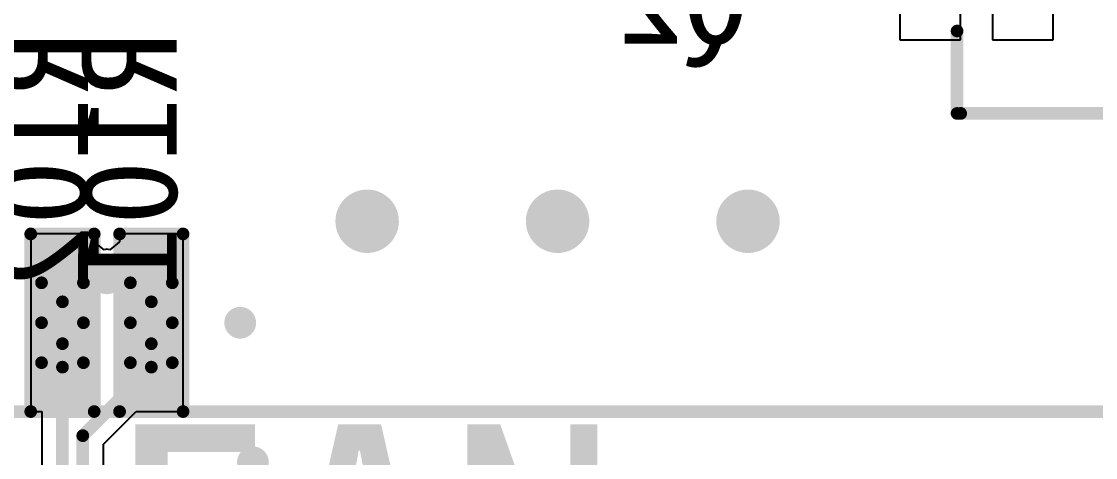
# Model space of a CAD drawing. Header units: millimetres. Extents: x 15 to 120, y 22 to 104.
# Drawn here: x 31.78 to 40.24, y 56.64 to 60.07 of the extents above; entities that cross this region are included whole.
import ezdxf

# ---------------------------------------------------------------- set-up
doc = ezdxf.new("R2010")
doc.units = ezdxf.units.MM
for name, color, linetype in [('BottomLayer', 5, 'Continuous'), ('BottomOverlay', 54, 'Continuous'), ('BottomPaste', 16, 'Continuous'), ('BottomSolder', 6, 'Continuous'), ('Mechanical13', 56, 'Continuous'), ('Mechanical15', 56, 'Continuous'), ('MultiLayer', 9, 'Continuous'), ('TopLayer', 1, 'Continuous'), ('TopOverlay', 2, 'Continuous')]:
    doc.layers.add(name, color=color, linetype=linetype)

msp = doc.modelspace()

# ---------------------------------------------------------------- linework, layer by layer
at = {"layer": 'BottomLayer'}
for p, q in [((32.35, 58.4), (31.85, 58.4)), ((31.85, 58.4), (31.85, 57.7707)), ((32.35, 58.3383), (32.35, 58.4)), ((33.05, 58.4), (32.55, 58.4)), ((32.55, 58.4), (32.55, 58.3383)), ((33.05, 57.7707), (33.05, 58.4)), ((32.4273, 58.2749), (32.35, 58.3383)), ((32.55, 58.3383), (32.4727, 58.2749)), ((32.45, 58.2794), (32.4273, 58.2749)), ((32.4727, 58.2749), (32.45, 58.2794)), ((31.85, 57.7707), (31.85, 57.7707)), ((31.85, 57.7707), (31.85, 57.7707)), ((31.85, 57.7707), (31.85, 57.7)), ((31.85, 57.7), (31.85, 57.7)), ((31.85, 57.7), (31.85, 57.7)), ((31.85, 57.7), (31.85, 57.6293)), ((33.05, 57.7), (33.05, 57.7707)), ((33.05, 57.7707), (33.05, 57.7707)), ((33.05, 57.7707), (33.05, 57.7707)), ((33.05, 57.6293), (33.05, 57.7)), ((33.05, 57.7), (33.05, 57.7)), ((33.05, 57.7), (33.05, 57.7)), ((31.85, 57.6293), (31.85, 57.6293)), ((31.85, 57.6293), (31.85, 57.6293)), ((31.85, 57.6293), (31.85, 57)), ((33.05, 57), (33.05, 57.6293)), ((33.05, 57.6293), (33.05, 57.6293)), ((33.05, 57.6293), (33.05, 57.6293)), ((31.85, 57), (31.9376, 57)), ((31.9376, 57), (31.9376, 54.4)), ((32.4224, 56.7427), (32.6796, 57)), ((32.6796, 57), (33.05, 57)), ((32.4224, 54.6587), (32.4224, 56.7427))]:
    msp.add_line(p, q, dxfattribs=at)
for points, const_width in [([(34.375, 58.5, 1), (34.625, 58.5, 1)], 0.25), ([(35.875, 58.5, 1), (36.125, 58.5, 1)], 0.25), ([(37.375, 58.5, 1), (37.625, 58.5, 1)], 0.25), ([(32.05, 58.05, 1), (32.15, 58.05, 1)], 0.1), ([(32.3875, 58.05, 1), (32.5125, 58.05, 1)], 0.125), ([(32.4, 58.05, 1), (32.5, 58.05, 1)], 0.1), ([(32.4, 58.05, 1), (32.5, 58.05, 1)], 0.1), ([(32.75, 58.05, 1), (32.85, 58.05, 1)], 0.1), ([(32.075, 57.35, 1), (32.125, 57.35, 1)], 0.05), ([(32.775, 57.35, 1), (32.825, 57.35, 1)], 0.05), ([(32.235, 56.81, 1), (32.285, 56.81, 1)], 0.05), ([(32.235, 56.81, 1), (32.285, 56.81, 1)], 0.05)]:
    msp.add_lwpolyline(points, format="xyb", close=True, dxfattribs=dict(at, const_width=const_width))
for points, const_width in [([(32.1, 58.05), (32.45, 58.05)], 0.2), ([(32.45, 58.05), (32.8, 58.05)], 0.2), ([(32.1, 54.4), (32.1, 57.35)], 0.1), ([(32.26, 56.81), (32.8, 57.35)], 0.1), ([(32.26, 54.54), (32.26, 56.81)], 0.1)]:
    msp.add_lwpolyline(points, dxfattribs=dict(at, const_width=const_width))
for points in [[(32.25, 58.3), (31.95, 58.3), (32.25, 57.8), (31.95, 57.8)], [(32.95, 58.3), (32.65, 58.3), (32.95, 57.8), (32.65, 57.8)], [(32.25, 57.6), (31.95, 57.6), (32.25, 57.1), (31.95, 57.1)], [(32.95, 57.6), (32.65, 57.6), (32.95, 57.1), (32.65, 57.1)]]:
    msp.add_solid(points, dxfattribs=at)
at = {"layer": 'BottomPaste'}
for points in [[(32.25, 58.3), (31.95, 58.3), (32.25, 57.8), (31.95, 57.8)], [(32.25, 58.3), (31.95, 58.3), (32.25, 57.8), (31.95, 57.8)], [(32.95, 58.3), (32.65, 58.3), (32.95, 57.8), (32.65, 57.8)], [(32.95, 58.3), (32.65, 58.3), (32.95, 57.8), (32.65, 57.8)], [(32.25, 57.6), (31.95, 57.6), (32.25, 57.1), (31.95, 57.1)], [(32.25, 57.6), (31.95, 57.6), (32.25, 57.1), (31.95, 57.1)], [(32.95, 57.6), (32.65, 57.6), (32.95, 57.1), (32.65, 57.1)], [(32.95, 57.6), (32.65, 57.6), (32.95, 57.1), (32.65, 57.1)]]:
    msp.add_solid(points, dxfattribs=at)
at = {"layer": 'BottomSolder'}
for points in [[(32.3, 58.35), (31.9, 58.35), (32.3, 57.75), (31.9, 57.75)], [(32.3, 58.35), (31.9, 58.35), (32.3, 57.75), (31.9, 57.75)], [(33, 58.35), (32.6, 58.35), (33, 57.75), (32.6, 57.75)], [(33, 58.35), (32.6, 58.35), (33, 57.75), (32.6, 57.75)], [(32.3, 57.65), (31.9, 57.65), (32.3, 57.05), (31.9, 57.05)], [(32.3, 57.65), (31.9, 57.65), (32.3, 57.05), (31.9, 57.05)], [(33, 57.65), (32.6, 57.65), (33, 57.05), (32.6, 57.05)], [(33, 57.65), (32.6, 57.65), (33, 57.05), (32.6, 57.05)]]:
    msp.add_solid(points, dxfattribs=at)
at = {"layer": 'Mechanical13', "const_width": 0.1}
for points in [[(31.935, 58.015), (32.265, 58.015)], [(31.935, 57.385), (31.935, 58.015)], [(32.265, 57.385), (32.265, 58.015)], [(32.635, 58.015), (32.965, 58.015)], [(32.635, 57.385), (32.635, 58.015)], [(32.965, 57.385), (32.965, 58.015)], [(31.935, 57.385), (32.265, 57.385)], [(32.635, 57.385), (32.965, 57.385)]]:
    msp.add_lwpolyline(points, dxfattribs=at)
at = {"layer": 'Mechanical13', "const_width": 0.05}
for points in [[(31.91, 58.015, 1), (31.96, 58.015, 1)], [(31.91, 58.015, 1), (31.96, 58.015, 1)], [(32.24, 58.015, 1), (32.29, 58.015, 1)], [(32.24, 58.015, 1), (32.29, 58.015, 1)], [(32.61, 58.015, 1), (32.66, 58.015, 1)], [(32.61, 58.015, 1), (32.66, 58.015, 1)], [(32.94, 58.015, 1), (32.99, 58.015, 1)], [(32.94, 58.015, 1), (32.99, 58.015, 1)], [(31.91, 57.385, 1), (31.96, 57.385, 1)], [(31.91, 57.385, 1), (31.96, 57.385, 1)], [(32.24, 57.385, 1), (32.29, 57.385, 1)], [(32.24, 57.385, 1), (32.29, 57.385, 1)], [(32.61, 57.385, 1), (32.66, 57.385, 1)], [(32.61, 57.385, 1), (32.66, 57.385, 1)], [(32.94, 57.385, 1), (32.99, 57.385, 1)], [(32.94, 57.385, 1), (32.99, 57.385, 1)]]:
    msp.add_lwpolyline(points, format="xyb", close=True, dxfattribs=at)
at = {"layer": 'Mechanical15', "const_width": 0.1}
for points in [[(31.85, 58.4), (32.35, 58.4)], [(31.85, 57), (31.85, 58.4)], [(32.35, 57), (32.35, 58.4)], [(32.55, 58.4), (33.05, 58.4)], [(32.55, 57), (32.55, 58.4)], [(33.05, 57), (33.05, 58.4)], [(32.1, 57.535), (32.1, 57.865)], [(32.8, 57.535), (32.8, 57.865)], [(31.935, 57.7), (32.265, 57.7)], [(32.635, 57.7), (32.965, 57.7)], [(31.85, 57), (32.35, 57)], [(32.55, 57), (33.05, 57)]]:
    msp.add_lwpolyline(points, dxfattribs=at)
at = {"layer": 'Mechanical15', "const_width": 0.05}
for points in [[(31.825, 58.4, 1), (31.875, 58.4, 1)], [(31.825, 58.4, 1), (31.875, 58.4, 1)], [(32.325, 58.4, 1), (32.375, 58.4, 1)], [(32.325, 58.4, 1), (32.375, 58.4, 1)], [(32.525, 58.4, 1), (32.575, 58.4, 1)], [(32.525, 58.4, 1), (32.575, 58.4, 1)], [(33.025, 58.4, 1), (33.075, 58.4, 1)], [(33.025, 58.4, 1), (33.075, 58.4, 1)], [(32.075, 57.865, 1), (32.125, 57.865, 1)], [(32.775, 57.865, 1), (32.825, 57.865, 1)], [(31.91, 57.7, 1), (31.96, 57.7, 1)], [(32.24, 57.7, 1), (32.29, 57.7, 1)], [(32.61, 57.7, 1), (32.66, 57.7, 1)], [(32.94, 57.7, 1), (32.99, 57.7, 1)], [(32.075, 57.535, 1), (32.125, 57.535, 1)], [(32.775, 57.535, 1), (32.825, 57.535, 1)], [(31.825, 57, 1), (31.875, 57, 1)], [(31.825, 57, 1), (31.875, 57, 1)], [(32.325, 57, 1), (32.375, 57, 1)], [(32.325, 57, 1), (32.375, 57, 1)], [(32.525, 57, 1), (32.575, 57, 1)], [(32.525, 57, 1), (32.575, 57, 1)], [(33.025, 57, 1), (33.075, 57, 1)], [(33.025, 57, 1), (33.075, 57, 1)]]:
    msp.add_lwpolyline(points, format="xyb", close=True, dxfattribs=at)
at = {"layer": 'MultiLayer'}
for points, const_width in [([(34.375, 58.5, 1), (34.625, 58.5, 1)], 0.25), ([(35.875, 58.5, 1), (36.125, 58.5, 1)], 0.25), ([(37.375, 58.5, 1), (37.625, 58.5, 1)], 0.25), ([(32.3875, 58.05, 1), (32.5125, 58.05, 1)], 0.125), ([(33.4375, 57.7, 1), (33.5625, 57.7, 1)], 0.125), ([(33.5375, 56.6, 1), (33.6625, 56.6, 1)], 0.125)]:
    msp.add_lwpolyline(points, format="xyb", close=True, dxfattribs=dict(at, const_width=const_width))
at = {"layer": 'TopLayer'}
for p, q in [((38.696, 60.173), (38.696, 59.931)), ((39.173, 59.931), (39.173, 60.173)), ((39.427, 60.173), (39.427, 59.931)), ((39.904, 59.931), (39.904, 60.173)), ((38.696, 59.931), (39.173, 59.931)), ((39.427, 59.931), (39.904, 59.931))]:
    msp.add_line(p, q, dxfattribs=at)
for points, const_width in [([(34.375, 58.5, 1), (34.625, 58.5, 1)], 0.25), ([(35.875, 58.5, 1), (36.125, 58.5, 1)], 0.25), ([(37.375, 58.5, 1), (37.625, 58.5, 1)], 0.25), ([(33.4375, 57.7, 1), (33.5625, 57.7, 1)], 0.125)]:
    msp.add_lwpolyline(points, format="xyb", close=True, dxfattribs=dict(at, const_width=const_width))
at = {"layer": 'TopOverlay', "const_width": 0.1}
for points in [[(39.147, 59.35), (39.147, 60)], [(39.175, 59.35), (41.925, 59.35)], [(25.55, 57), (43.55, 57)]]:
    msp.add_lwpolyline(points, dxfattribs=at)
at = {"layer": 'TopOverlay', "const_width": 0.05}
for points in [[(39.122, 60, 1), (39.172, 60, 1)], [(39.122, 59.35, 1), (39.172, 59.35, 1)], [(39.15, 59.35, 1), (39.2, 59.35, 1)]]:
    msp.add_lwpolyline(points, format="xyb", close=True, dxfattribs=at)

# ---------------------------------------------------------------- texts
at = {"layer": 'BottomOverlay', "text_generation_flag": 2}
for s, rotation, p in [('Q2', 360, (37.5, 59.9)), ('R102', 90, (32.3, 60)), ('R101', 90, (33, 60))]:
    msp.add_text(s, height=0.75, rotation=rotation, dxfattribs=at).set_placement(p)
at = {"layer": 'TopOverlay'}
msp.add_text('FAN', height=2, dxfattribs=at).set_placement((32.4, 54.9))

doc.saveas('drawing.dxf')
